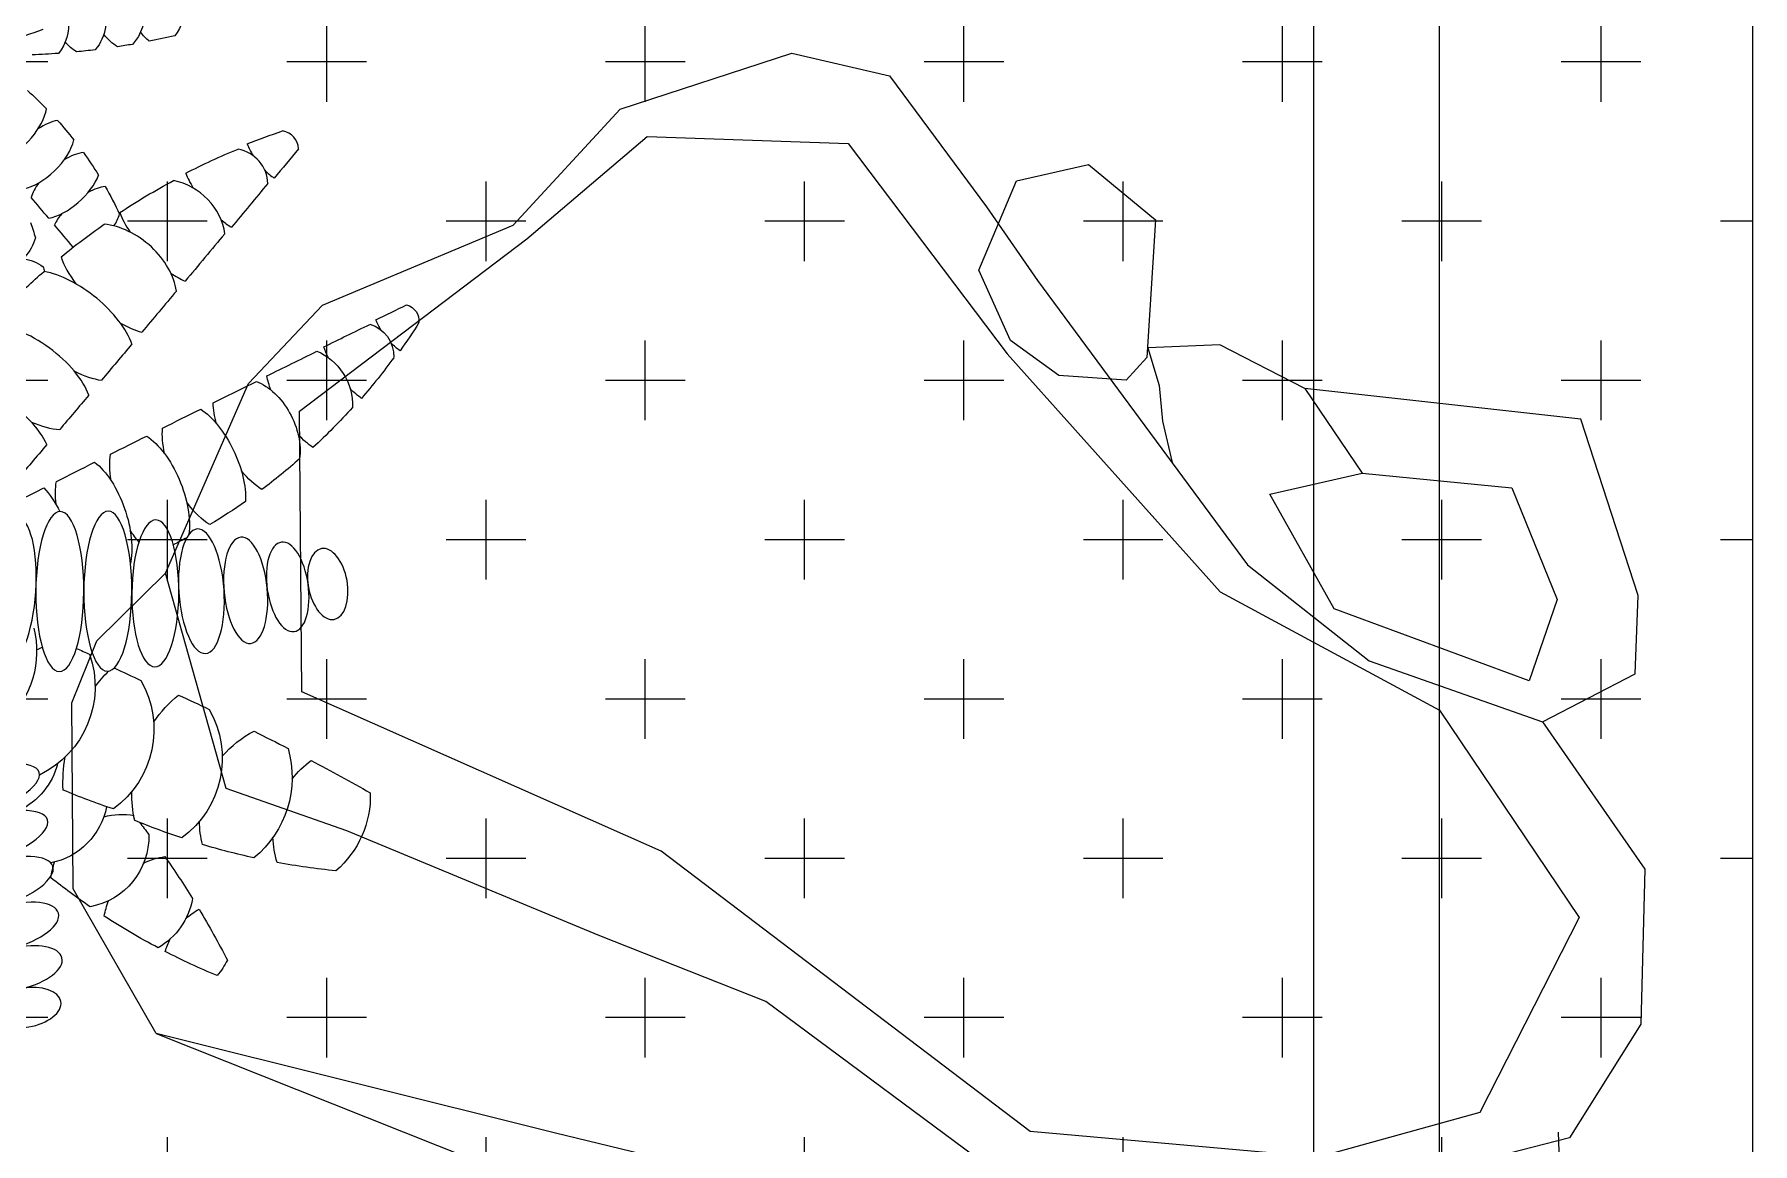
# Model space of a CAD drawing. Header units: millimetres. Extents: x -343543 to 400519, y -115663 to 104219.
# Drawn here: x -308018 to -307333, y 5246 to 5688 of the extents above; entities that cross this region are included whole.
import ezdxf

# ---------------------------------------------------------------- set-up
doc = ezdxf.new("R2010")
doc.units = ezdxf.units.MM
doc.layers.get('0').update_dxf_attribs({"color": 231, "lineweight": 0})
for name, color, linetype, lineweight in [('A-PATT', 252, 'Continuous', 9), ('A-SYMBOLS', 10, 'Continuous', 13), ('XREF MAT BANG TUONG XAY$0$01.Xref _MB T1$0$A-LITE', 8, 'Continuous', 9)]:
    doc.layers.add(name, color=color, linetype=linetype, lineweight=lineweight)
for name, color, linetype in [('XREF MAT BANG NOI THAT$0$FF-Plants', 8, 'Continuous'), ('XREF MAT BANG TUONG XAY$0$A-FNSH', 8, 'Continuous'), ('XREF MAT BANG TUONG XAY$0$A-FURN', 8, 'Continuous'), ('XREF MAT BANG TUONG XAY$0$A-PATT', 8, 'Continuous')]:
    doc.layers.add(name, color=color, linetype=linetype)

# ---------------------------------------------------------------- blocks, each defined once
blk = doc.blocks.new('XREF MAT BANG TUONG XAY$0$01.Xref _MB T1$0$TB T1')
at = {"layer": 'XREF MAT BANG TUONG XAY$0$01.Xref _MB T1$0$A-LITE', "color": 8, "ltscale": 10}
for p, q in [((-5264.99, 1120), (-5264.99, -1050)), ((-5314.99, -100), (-5314.99, -1050))]:
    blk.add_line(p, q, dxfattribs=at)
blk = doc.blocks.new('XREF MAT BANG TUONG XAY$0$nnngfnbv')
at = {"layer": 'XREF MAT BANG TUONG XAY$0$A-PATT'}
h = blk.add_hatch(dxfattribs=at)
h.set_pattern_fill('CROSS', color=8, scale=10)
h.set_pattern_definition([(0, (-9995, -5371.66), (63.5, 63.5), [31.75, -95.25]), (90, (-9979.125, -5387.54), (-63.5, 63.5), [31.75, -95.25])])
h.paths.add_polyline_path([(1950, 463.34), (-1225, 463.34), (-1225, -271.66), (1950, -271.66)])
at = {"layer": 'XREF MAT BANG TUONG XAY$0$A-FNSH', "color": 8}
blk.add_lwpolyline([(1950, 463.34), (-1225, 463.34), (-1225, -271.66), (1950, -271.66)], close=True, dxfattribs=at)
blk = doc.blocks.new('XREF MAT BANG NOI THAT$0$YLD.Studio-03-28')
at = {"layer": 'XREF MAT BANG NOI THAT$0$FF-Plants', "color": 8}
for centre, major_axis, ratio, start_param, end_param in [((-111.01, 228.25), (17.08, 4.93), 1, 2.024853, 3.533691), ((-95.08, 225.98), (17.1, 4.88), 1, 1.825605, 3.619336), ((-79.67, 223.11), (17.07, 4.96), 1, 2.442404, 3.561484), ((-64.79, 221.43), (17.1, 4.87), 1, 2.737371, 3.549404), ((-14.47, 379.35), (168.73, 19.57), 1, 4.249273, 4.338395), ((-55.75, 518.68), (218.73, 218.73), 1, 3.701511, 3.734949), ((-125.98, 228.84), (-12.57, 12.57), 1, 3.037108, 3.325039), ((-55.75, 518.68), (86.22, 297.08), 1, 3.254285, 3.273493), ((-111.01, 228.25), (17.18, 4.57), 1, -1.309181, -0.889153), ((-95.08, 225.98), (12.57, 12.57), 1, 4.474951, 4.815659), ((-55.75, 518.68), (-309.08, 12.59), 1, 1.49001, 1.514148), ((-55.75, 518.68), (72.56, 300.7), 1, 3.304557, 3.338343), ((35.51, 81.27), (122.26, 91.78), 1, 1.654961, 1.723748), ((-252.68, -71.77), (187.37, 187.37), 1, 0.403099, 0.459664), ((35.51, 81.27), (-148.48, 36.37), 1, -0.491682, -0.425533), ((7404.17, 6422.59), (-6352.26, 7493.3), 1, 1.55729, 1.558831), ((-250.78, -73.07), (261.79, 41), 1, 0.939147, 1.025978), ((35.51, 81.27), (126.64, 85.63), 1, 1.922607, 1.993558), ((7406.07, 6421.3), (7719.22, 6075.73), 1, 3.166088, 3.168398), ((-249.22, -74.28), (240.39, 111.48), 1, 0.552036, 0.646324), ((35.51, 81.27), (152.83, 3.55), 1, 2.59867, 2.680081), ((-4398.2, 3808.72), (3709.3, 4284.92), 1, -1.56033, -1.558406), ((7407.63, 6420.08), (8439.57, 5027.37), 1, 3.298149, 3.300663), ((-247.88, -75.62), (-253.08, 78.52), 1, 4.325258, 4.406669), ((-4398.2, 3808.72), (-4350.72, 3631.89), 1, 3.131468, 3.133513), ((168.91, 65.58), (247.86, 20.07), 1, 2.745054, 2.77094), ((-49.93, 142.53), (19.47, 5.84), 1, 3.143861, 4.874981), ((168.91, 65.58), (-241.25, 60.29), 1, 0.002879, 0.010825), ((-61.07, 108.37), (19.97, 3.81), 1, 1.553919, 1.98021), ((-247.88, -75.62), (-252.5, 80.36), 1, 4.227807, 4.298758), ((-214.12, 102.47), (-7.06, 4.74), 0.874189, -0.631907, 0.605204), ((-4076.43, -7844.51), (-8058.88, 3635.95), 1, 4.682984, 4.684525), ((7408.97, 6418.74), (7972.1, 5739.9), 1, 3.214224, 3.216408), ((-20.7, 230.29), (-231.06, 59.01), 1, 0.81374, 0.870305), ((-214.12, 102.47), (8.43, 12.11), 0.490947, -1.435337, -1.122828), ((-199.1, 89.05), (-3.96, 13.04), 0.959793, -0.027203, 1.298202), ((-4074.9, -7845.89), (4068.89, 7849.19), 1, 0.022593, 0.024903), ((-214.12, 102.47), (8.43, 12.11), 0.490947, 4.036545, 4.390012), ((-179.16, 73.54), (9.02, 17.45), 0.800189, 0.718999, 2.201301), ((-199.1, 89.05), (13.17, 18.92), 0.490947, -1.242361, -1.031338), ((-4073.5, -7847), (4073.7, 7846.7), 1, 0.020515, 0.023029), ((7408.97, 6418.74), (7565.69, 6265.88), 1, 3.149351, 3.151275), ((-19.16, 228.9), (226.43, 74.85), 1, 3.449787, 3.536618), ((-199.1, 89.05), (13.17, 18.92), 0.490947, 4.082683, 4.366363), ((-157.53, 58.59), (10.38, 20.74), 0.671515, 0.638476, 2.368728), ((-179.16, 73.54), (14.17, 23.12), 0.490947, -1.176481, -0.937354), ((-4072.05, -7847.89), (4291.59, 7729.68), 1, 0.045968, 0.048152), ((-17.77, 227.8), (219.55, 93.13), 1, 3.468642, 3.56293), ((-157.53, 58.59), (12.81, 23.9), 0.490947, -1.152148, -0.795463), ((7408.97, 6418.74), (-7814.55, 5952.61), 1, 1.353149, 1.354972), ((-136.57, 45.73), (11.39, 24.61), 0.490947, 0.678699, 2.38936), ((-4072.05, -7847.89), (-8006.89, 3749.05), 1, 4.686888, 4.688812), ((-179.16, 73.54), (14.17, 23.12), 0.490947, 3.989504, 4.318421), ((-114.89, 34.11), (9.94, 25.23), 0.490947, 0.603982, 2.420377), ((-136.57, 45.73), (11.39, 24.61), 0.490947, -1.152148, -0.707001), ((-4072.05, -7847.89), (4131.37, 7816.49), 1, 0.020191, 0.022015), ((-16.31, 226.91), (208.22, 116.26), 1, 3.476887, 3.558298), ((-114.89, 34.11), (9.94, 25.23), 0.490947, -1.152148, -0.692206), ((7408.97, 6418.74), (7593.47, 6232.18), 1, 3.159148, 3.16108), ((-157.53, 58.59), (12.81, 23.9), 0.490947, 3.847362, 4.32554), ((-92.58, 23.77), (8.46, 25.76), 0.490947, 0.614903, 2.459294), ((-4072.05, -7847.89), (-7987.25, 3790.71), 1, 4.686738, 4.688669), ((-69.7, 14.75), (6.95, 26.21), 0.490947, 0.701694, 1.194978), ((-92.58, 23.77), (8.46, 25.76), 0.490947, -1.152148, -0.763559), ((-4072.05, -7847.89), (4134.36, 7814.91), 1, 0.014988, 0.0172), ((-16.31, 226.91), (-238.48, 0.16), 1, 0.960407, 1.031357), ((-136.57, 45.73), (11.39, 24.61), 0.490947, 3.753714, 4.32554), ((-98.24, -4.21), (-0.17, 31.89), 0.300118, 1.570796327715664, 7.85398163489525), ((-79.1, -4.35), (-0.17, 31.89), 0.300118, 1.570796327681729, 7.853981634861315), ((-135.56, -4.21), (1.64, 24.81), 0.362784, 1.570796328117058, 7.853981635296644), ((-117.19, -5.07), (-0.24, 29.27), 0.32034, 1.570796327763428, 7.853981634943015), ((-60.17, -3.81), (-1.93, 29.21), 0.32034, 1.570796327460503, 7.853981634640089), ((-169.96, -2.47), (2.51, 17.82), 0.456009, 1.570796329214219, 7.853981636393805), ((-153.2, -3.84), (1.96, 21.17), 0.405439, 1.570796328573082, 7.853981635752668), ((-16.31, 226.91), (-229.22, 65.8), 1, 1.354724, 1.380164), ((-114.89, 34.11), (9.94, 25.23), 0.490947, 4.089229, 4.32554), ((-185.93, -1.32), (2.52, 14.11), 0.543524, 1.570796329850885, 7.853981637030471), ((-16.31, 226.91), (43.89, 234.41), 0.999817, 3.101661, 3.102023), ((-30.7, -28.05), (37.63, 10.85), 1, 2.625319, 3.656142), ((349.46, -1031.24), (-463.71, 991.37), 1, -0.028589, -0.02333), ((-87.23, -62.66), (27.69, 27.69), 1, 0.325822, 0.38925), ((-54.01, -42.19), (37.73, 10.48), 1, 2.536003, 3.99264), ((-77.49, -59.29), (37.64, 10.78), 1, 2.340663, 3.806949), ((359.2, -1027.87), (-505.61, 970.67), 1, -0.046419, -0.035711), ((-144.74, -80.92), (62.14, 16.95), 1, 0.376175, 0.503716), ((331.95, -1039.41), (-475.18, 985.92), 1, -0.016941, -0.004606), ((-158.04, -84.69), (48.67, 12.59), 1, 0.346459, 0.63839), ((-104.73, -70.83), (37.6, 10.95), 1, 2.336167, 3.802453), ((331.95, -1039.41), (-534.86, 954.86), 1, -0.047903, -0.034034), ((-173.89, -95.15), (38.14, 8.87), 1, 0.469374, 0.884243), ((-130.17, -78.33), (39.97, 11.33), 1, 2.586623, 3.750756), ((331.95, -1039.41), (-902.87, 618.6), 1, -0.48404, -0.459531), ((-200.9, -101.55), (36.26, 6.41), 1, 0.480209, 0.769788), ((-144.74, -80.92), (63.14, 12.72), 1, -0.23803, -0.034314), ((-50.58, -65.86), (27.48, 7.71), 1, 3.119645, 3.993323), ((-40.5, -86.16), (-30.37, 9.73), 0.300118, 4.712389, 10.995574), ((-163.3, -85.72), (38.08, 10.86), 1, 2.834025, 3.721727), ((-158.04, -84.69), (49.34, 9.64), 1, -0.410561, -0.181478), ((-189.38, 175.29), (267.12, 86.45), 1, -1.561478, -1.485068), ((-216.63, 163.75), (274.39, 59.47), 1, -1.461924, -1.390655), ((-103.93, -121.7), (26.46, 10.7), 1, 0.929655, 1.355947), ((-69.77, -84.57), (27.63, 7.13), 1, 3.083987, 4.256555), ((-46.34, -104.18), (-27.9, 8.85), 0.32034, 4.712389, 10.995574), ((-200.9, -101.55), (36.6, 4.02), 1, -0.407081, -0.129834), ((-173.89, -95.15), (37.89, 9.89), 1, -0.514776, -0.276708), ((-86.05, -101.92), (27.29, 8.36), 1, 2.817212, 4.233401), ((164.81, -310.51), (246.87, 246.87), 1, 1.695842, 1.713107), ((-216.63, 163.75), (273.46, 63.61), 1, 4.699825, 4.77496), ((-52.66, -121.47), (-23.66, 7.62), 0.362784, 4.712389, 10.995574), ((-216.63, 163.75), (248.92, 129.86), 1, 4.329382, 4.413944), ((164.81, -310.51), (347.81, 30.31), 1, 2.442768, 2.500244), ((-125.03, -138.22), (28.31, 3.58), 1, 0.992036, 1.302554), ((-103.93, -121.7), (27.93, 5.85), 1, -0.092452, 0.13377), ((-247.58, 98.25), (258.06, 99.76), 1, -1.338969, -1.268726), ((-103.93, -121.7), (27.45, 7.81), 1, 3.041096, 3.907647), ((-125.03, -138.22), (27.47, 7.75), 1, -0.117756, 0.106875), ((-58.11, -138.26), (-20.48, 5.72), 0.405439, 4.712389, 10.995574), ((164.81, -310.51), (335.81, 95.52), 1, 2.324239, 2.390992), ((-148.49, -155.88), (20.18, 20.18), 1, 0.049122, 0.277291), ((-247.58, 98.25), (268.25, 67.73), 1, -1.331889, -1.241895), ((-148.49, -155.88), (20.18, 20.18), 1, 5.783878, 5.971852), ((-247.58, 98.25), (262.76, 86.63), 1, -1.496933, -1.414506), ((-62.44, -154.51), (-17.52, 4.12), 0.456009, 4.712389, 10.995574), ((-120.41, -138.5), (27.48, 7.72), 1, 3.333395, 3.591583), ((-65.4, -170.23), (-14.12, 2.44), 0.543524, 4.712389, 10.995574)]:
    blk.add_ellipse(centre, major_axis=major_axis, ratio=ratio, start_param=start_param, end_param=end_param, dxfattribs=at)
at = {"layer": 'XREF MAT BANG NOI THAT$0$FF-Plants', "color": 8, "extrusion": (0, 0, -1)}
for centre, major_axis, ratio, start_param, end_param in [((-60.86, 181.57), (-11.51, 13.03), 0.490947, 3.919733, 5.600887), ((-165.32, 170.56), (-6.97, 6.38), 0.874189, -0.631907, 0.605204), ((-71.38, 169.83), (-12.25, 12.34), 0.490947, 0.587277, 1.183947), ((-146.89, 157.86), (-15.12, 0.86), 0.959793, -0.027203, 1.298202), ((-165.32, 170.56), (10.87, 12.27), 0.490947, 0.894952, 1.248419), ((-71.38, 169.83), (-12.25, 12.34), 0.490947, 3.745574, 5.607066), ((-81.19, 157.49), (-12.94, 11.6), 0.490947, 0.612122, 1.183947), ((-165.32, 170.56), (10.87, 12.27), 0.490947, 1.706256, 2.018765), ((-124.93, 140.4), (16.48, 14.31), 0.800189, 3.860592, 5.342894), ((-146.89, 157.86), (16.98, 19.18), 0.490947, 0.941091, 1.224771), ((-81.19, 157.49), (-12.94, 11.6), 0.490947, 3.820292, 5.530953), ((-81.19, 157.49), (-12.94, 11.6), 0.490947, 1.989445, 2.434591), ((-90.28, 144.61), (-13.6, 10.83), 0.490947, 0.705769, 1.183947), ((-124.93, 140.4), (21.25, 21.36), 0.490947, 0.847911, 1.176828), ((-90.28, 144.61), (-11.37, 9.58), 0.671515, -1.163527, -0.772865), ((-90.28, 144.61), (-13.6, 10.83), 0.490947, 1.989445, 2.346129), ((-146.89, 157.86), (16.98, 19.18), 0.490947, 1.899231, 2.110255), ((-103.12, 120.95), (19.68, 16.64), 0.671515, 3.780069, 5.510321), ((-103.12, 120.95), (22.46, 20.09), 0.490947, 0.705769, 1.183947), ((-124.93, 140.4), (21.25, 21.36), 0.490947, 1.965112, 2.204238), ((-83.74, 101.68), (23.59, 18.75), 0.490947, 3.820292, 5.530953), ((-103.12, 120.95), (22.46, 20.09), 0.490947, 1.989445, 2.346129), ((-65.52, 81.32), (24.64, 17.35), 0.490947, 3.745574, 5.607066), ((-83.74, 101.68), (23.59, 18.75), 0.490947, 1.989445, 2.434591), ((-48.51, 59.94), (25.6, 15.88), 0.490947, 3.756496, 5.600887), ((-65.52, 81.32), (24.64, 17.35), 0.490947, 1.989445, 2.449387)]:
    blk.add_ellipse(centre, major_axis=major_axis, ratio=ratio, start_param=start_param, end_param=end_param, dxfattribs=at)
blk = doc.blocks.new('XREF MAT BANG NOI THAT$0$YLD.Studio-03-233')
at = {"layer": 'XREF MAT BANG NOI THAT$0$FF-Plants', "color": 8}
for p, q in [((0, 0), (-38.95, -8.95)), ((68.45, -22.26), (0, 0)), ((-38.95, -8.95), (-77.57, -61.22)), ((111.06, -68.53), (68.45, -22.26)), ((57.69, -33.17), (-22.49, -35.91)), ((105.68, -73.98), (57.69, -33.17)), ((-22.49, -35.91), (-85.8, -119.78)), ((-118.23, -44.29), (-144.99, -66.34)), ((-89.58, -50.81), (-118.23, -44.29)), ((-74.59, -86.44), (-89.58, -50.81)), ((-77.57, -61.22), (-97.94, -90.62)), ((-144.99, -66.34), (-141.51, -121.34)), ((196.33, -142.73), (105.68, -73.98)), ((187.17, -100.48), (111.06, -68.53)), ((-87.21, -114.49), (-74.59, -86.44)), ((-97.94, -90.62), (-181.62, -203.88)), ((216.66, -131.68), (187.17, -100.48)), ((-204.54, -133.68), (-170.64, -116.21)), ((-170.64, -116.21), (-141.87, -117.47)), ((-106.45, -128.5), (-87.21, -114.49)), ((-85.8, -119.78), (-170.7, -214.63)), ((-141.87, -117.47), (-146.46, -132.47)), ((-141.51, -121.34), (-133.24, -130.32)), ((-133.24, -130.32), (-106.45, -128.5)), ((-314.5, -145.85), (-204.54, -133.68)), ((-204.54, -133.68), (-227.41, -167.38)), ((-146.46, -132.47), (-147.82, -146.6)), ((249.75, -207.27), (216.66, -131.68)), ((195.37, -254.57), (196.33, -142.73)), ((-337.36, -216.16), (-314.5, -145.85)), ((-147.82, -146.6), (-151.59, -163.19)), ((-227.41, -167.38), (-286.98, -173.22)), ((-190.5, -175.78), (-227.41, -167.38)), ((-286.98, -173.22), (-305.06, -217.77)), ((-216.17, -221.46), (-190.5, -175.78)), ((-181.62, -203.88), (-230.1, -242.14)), ((225.47, -293.03), (249.75, -207.27)), ((277.04, -234.16), (249.75, -207.27)), ((-336.15, -247.33), (-337.36, -216.16)), ((-305.06, -217.77), (-293.98, -250.19)), ((-170.7, -214.63), (-258.13, -261.84)), ((-293.98, -250.19), (-216.17, -221.46)), ((286.99, -259), (277.04, -234.16)), ((-230.1, -242.14), (-299.28, -266.47)), ((-299.28, -266.47), (-336.15, -247.33)), ((52.1, -318.09), (195.37, -254.57)), ((286.54, -333.1), (286.99, -259)), ((-299.28, -266.47), (-340.02, -325.26)), ((-258.13, -261.84), (-313.86, -344.57)), ((-258.13, -261.84), (-258.13, -261.84)), ((177.36, -309.95), (225.47, -293.03)), ((77.28, -351.49), (177.36, -309.95)), ((-94.96, -429.81), (52.1, -318.09)), ((-340.02, -325.26), (-338.47, -387)), ((253.38, -390.75), (286.54, -333.1)), ((-313.86, -344.57), (-274.26, -422.28)), ((10.44, -377.99), (77.28, -351.49)), ((-87.22, -450.34), (10.44, -377.99)), ((-338.47, -387), (-309.95, -432.29)), ((94.28, -430.46), (253.38, -390.75)), ((253.38, -390.75), (126.88, -441.06)), ((-274.26, -422.28), (-210.01, -440.07)), ((-306.53, -455.01), (-305.63, -430.09)), ((-210.01, -440.07), (-94.96, -429.81)), ((-58.25, -467.31), (94.28, -430.46)), ((-309.95, -432.29), (-256.74, -445.99))]:
    blk.add_line(p, q, dxfattribs=at)
blk = doc.blocks.new('XREF MAT BANG NOI THAT')
at = {"color": 8, "xscale": -1}
for name, p in [('XREF MAT BANG NOI THAT$0$YLD.Studio-03-28', (30476.03, 5470.59)), ('XREF MAT BANG NOI THAT$0$YLD.Studio-03-233', (30846.97, 5680.83))]:
    blk.add_blockref(name, p, dxfattribs=at)
blk = doc.blocks.new('01.Xref _MB T1')
at = {"color": 8, "xscale": -1}
blk.add_blockref('XREF MAT BANG TUONG XAY$0$01.Xref _MB T1$0$TB T1', (25790.00109, 6000.00054), dxfattribs=at)
at = {"layer": 'XREF MAT BANG TUONG XAY$0$A-FURN', "color": 8, "xscale": -1}
blk.add_blockref('XREF MAT BANG TUONG XAY$0$nnngfnbv', (30004.99143, 5371.6631), dxfattribs=at)
at = {"layer": 'A-PATT', "color": 8}
blk.add_blockref('XREF MAT BANG NOI THAT', (0, 0), dxfattribs=at)

msp = doc.modelspace()

# ---------------------------------------------------------------- block references
at = {"layer": 'A-SYMBOLS'}
msp.add_blockref('01.Xref _MB T1', (-338563.48, 0), dxfattribs=at)

doc.saveas('drawing.dxf')
